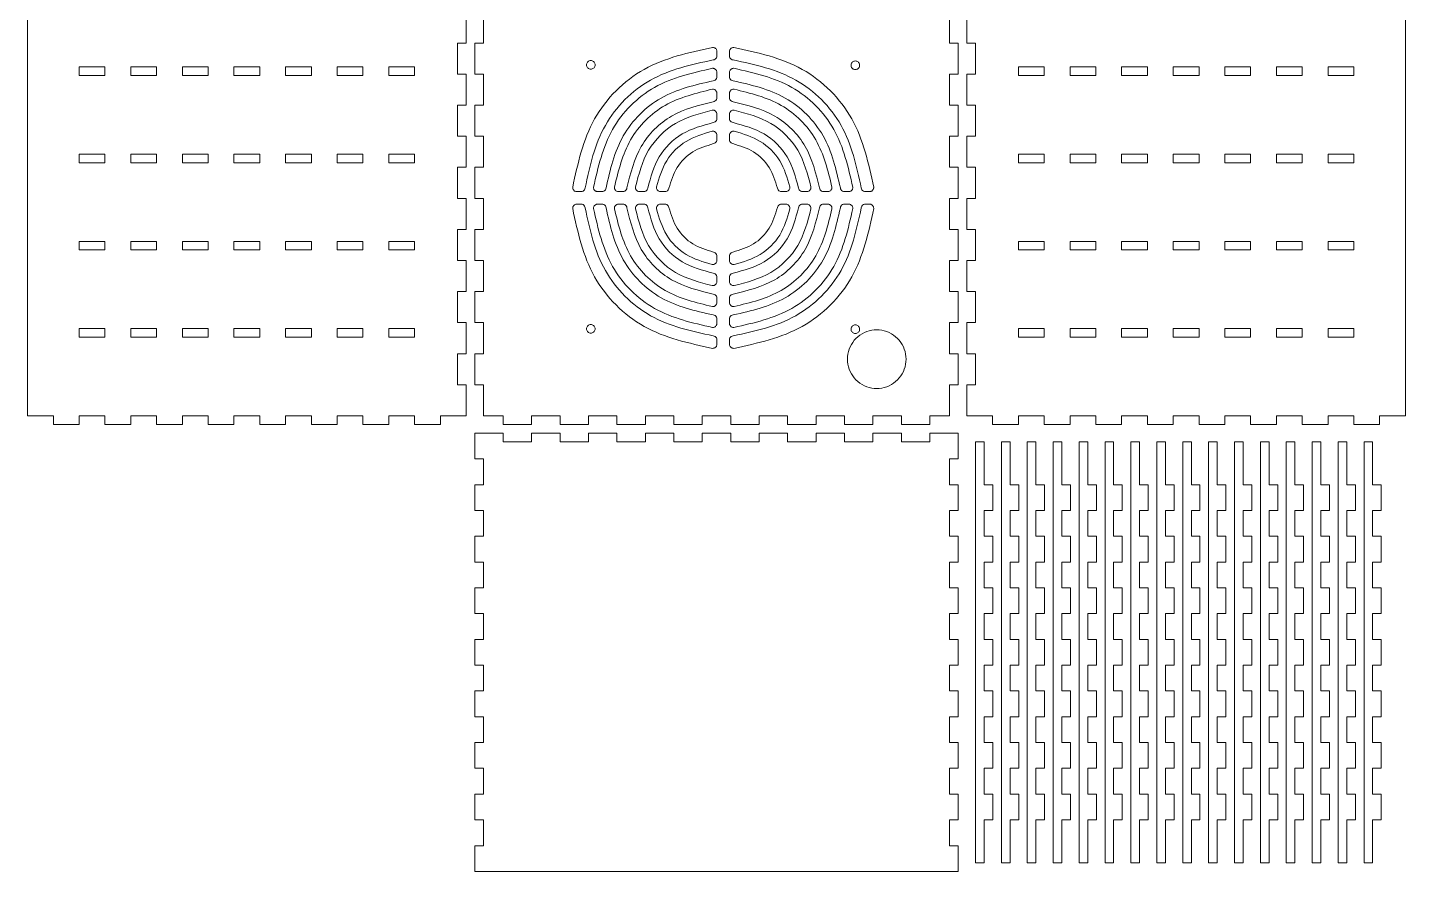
# Model space of a CAD drawing. Header units: feet. Extents: x 0 to 798, y 0 to 978.
# Drawn here: x 0 to 798, y 0 to 489 of the extents above; entities that cross this region are included whole.
import ezdxf

# ---------------------------------------------------------------- set-up
doc = ezdxf.new("R2010")
doc.units = ezdxf.units.FT
doc.layers.add('GEOMETRY', color=7, linetype='CONTINUOUS', lineweight=13)

msp = doc.modelspace()

# ---------------------------------------------------------------- linework, layer by layer
at = {"layer": 'GEOMETRY'}
for points in [[(0, 264), (0, 714)], [(798, 264), (798, 714)], [(254, 498), (254, 480), (249, 480), (249, 462), (254, 462), (254, 444), (249, 444), (249, 426), (254, 426), (254, 408), (249, 408), (249, 390), (254, 390), (254, 372), (249, 372), (249, 354), (254, 354), (254, 336), (249, 336), (249, 318), (254, 318), (254, 300), (249, 300), (249, 282), (254, 282), (254, 264), (239.06, 264), (239.06, 259), (224.12, 259), (224.12, 264), (209.18, 264), (209.18, 259), (194.24, 259), (194.24, 264), (179.29, 264), (179.29, 259), (164.35, 259), (164.35, 264), (149.41, 264), (149.41, 259), (134.47, 259), (134.47, 264), (119.53, 264), (119.53, 259), (104.59, 259), (104.59, 264), (89.65, 264), (89.65, 259), (74.71, 259), (74.71, 264), (59.77, 264), (59.77, 259), (44.82, 259), (44.82, 264), (29.88, 264), (29.88, 259), (14.94, 259), (14.94, 264), (0, 264)], [(264, 498), (264, 480), (259, 480), (259, 462), (264, 462), (264, 444), (259, 444), (259, 426), (264, 426), (264, 408), (259, 408), (259, 390), (264, 390), (264, 372), (259, 372), (259, 354), (264, 354), (264, 336), (259, 336), (259, 318), (264, 318), (264, 300), (259, 300), (259, 282), (264, 282), (264, 264)], [(264, 264), (275.47, 264), (275.47, 259), (291.94, 259), (291.94, 264), (308.41, 264), (308.41, 259), (324.88, 259), (324.88, 264), (341.35, 264), (341.35, 259), (357.82, 259), (357.82, 264), (374.29, 264), (374.29, 259), (390.76, 259), (390.76, 264), (407.24, 264), (407.24, 259), (423.71, 259), (423.71, 264), (440.18, 264), (440.18, 259), (456.65, 259), (456.65, 264), (473.12, 264), (473.12, 259), (489.59, 259), (489.59, 264), (506.06, 264), (506.06, 259), (522.53, 259), (522.53, 264), (534, 264), (534, 282), (539, 282), (539, 300), (534, 300), (534, 318), (539, 318), (539, 336), (534, 336), (534, 354), (539, 354), (539, 372), (534, 372), (534, 390), (539, 390), (539, 408), (534, 408), (534, 426), (539, 426), (539, 444), (534, 444), (534, 462), (539, 462), (539, 480), (534, 480), (534, 498)], [(544, 498), (544, 480), (549, 480), (549, 462), (544, 462), (544, 444), (549, 444), (549, 426), (544, 426), (544, 408), (549, 408), (549, 390), (544, 390), (544, 372), (549, 372), (549, 354), (544, 354), (544, 336), (549, 336), (549, 318), (544, 318), (544, 300), (549, 300), (549, 282), (544, 282), (544, 264), (558.94, 264), (558.94, 259), (573.88, 259), (573.88, 264), (588.82, 264), (588.82, 259), (603.76, 259), (603.76, 264), (618.71, 264), (618.71, 259), (633.65, 259), (633.65, 264), (648.59, 264), (648.59, 259), (663.53, 259), (663.53, 264), (678.47, 264), (678.47, 259), (693.41, 259), (693.41, 264), (708.35, 264), (708.35, 259), (723.29, 259), (723.29, 264), (738.24, 264), (738.24, 259), (753.18, 259), (753.18, 264), (768.12, 264), (768.12, 259), (783.06, 259), (783.06, 264), (798, 264)], [(29.88, 461.22), (44.82, 461.22), (44.82, 466.22), (29.88, 466.22), (29.88, 461.22)], [(59.77, 461.22), (74.71, 461.22), (74.71, 466.22), (59.77, 466.22), (59.77, 461.22)], [(89.65, 461.22), (104.59, 461.22), (104.59, 466.22), (89.65, 466.22), (89.65, 461.22)], [(119.53, 461.22), (134.47, 461.22), (134.47, 466.22), (119.53, 466.22), (119.53, 461.22)], [(149.41, 461.22), (164.35, 461.22), (164.35, 466.22), (149.41, 466.22), (149.41, 461.22)], [(179.29, 461.22), (194.24, 461.22), (194.24, 466.22), (179.29, 466.22), (179.29, 461.22)], [(209.18, 461.22), (224.12, 461.22), (224.12, 466.22), (209.18, 466.22), (209.18, 461.22)], [(588.82, 461.22), (573.88, 461.22), (573.88, 466.22), (588.82, 466.22), (588.82, 461.22)], [(618.71, 461.22), (603.76, 461.22), (603.76, 466.22), (618.71, 466.22), (618.71, 461.22)], [(648.59, 461.22), (633.65, 461.22), (633.65, 466.22), (648.59, 466.22), (648.59, 461.22)], [(678.47, 461.22), (663.53, 461.22), (663.53, 466.22), (678.47, 466.22), (678.47, 461.22)], [(708.35, 461.22), (693.41, 461.22), (693.41, 466.22), (708.35, 466.22), (708.35, 461.22)], [(738.24, 461.22), (723.29, 461.22), (723.29, 466.22), (738.24, 466.22), (738.24, 461.22)], [(768.12, 461.22), (753.18, 461.22), (753.18, 466.22), (768.12, 466.22), (768.12, 461.22)], [(29.88, 410.67), (44.82, 410.67), (44.82, 415.67), (29.88, 415.67), (29.88, 410.67)], [(59.77, 410.67), (74.71, 410.67), (74.71, 415.67), (59.77, 415.67), (59.77, 410.67)], [(89.65, 410.67), (104.59, 410.67), (104.59, 415.67), (89.65, 415.67), (89.65, 410.67)], [(119.53, 410.67), (134.47, 410.67), (134.47, 415.67), (119.53, 415.67), (119.53, 410.67)], [(149.41, 410.67), (164.35, 410.67), (164.35, 415.67), (149.41, 415.67), (149.41, 410.67)], [(179.29, 410.67), (194.24, 410.67), (194.24, 415.67), (179.29, 415.67), (179.29, 410.67)], [(209.18, 410.67), (224.12, 410.67), (224.12, 415.67), (209.18, 415.67), (209.18, 410.67)], [(588.82, 410.67), (573.88, 410.67), (573.88, 415.67), (588.82, 415.67), (588.82, 410.67)], [(618.71, 410.67), (603.76, 410.67), (603.76, 415.67), (618.71, 415.67), (618.71, 410.67)], [(648.59, 410.67), (633.65, 410.67), (633.65, 415.67), (648.59, 415.67), (648.59, 410.67)], [(678.47, 410.67), (663.53, 410.67), (663.53, 415.67), (678.47, 415.67), (678.47, 410.67)], [(708.35, 410.67), (693.41, 410.67), (693.41, 415.67), (708.35, 415.67), (708.35, 410.67)], [(738.24, 410.67), (723.29, 410.67), (723.29, 415.67), (738.24, 415.67), (738.24, 410.67)], [(768.12, 410.67), (753.18, 410.67), (753.18, 415.67), (768.12, 415.67), (768.12, 410.67)], [(29.88, 360.11), (44.82, 360.11), (44.82, 365.11), (29.88, 365.11), (29.88, 360.11)], [(59.77, 360.11), (74.71, 360.11), (74.71, 365.11), (59.77, 365.11), (59.77, 360.11)], [(89.65, 360.11), (104.59, 360.11), (104.59, 365.11), (89.65, 365.11), (89.65, 360.11)], [(119.53, 360.11), (134.47, 360.11), (134.47, 365.11), (119.53, 365.11), (119.53, 360.11)], [(149.41, 360.11), (164.35, 360.11), (164.35, 365.11), (149.41, 365.11), (149.41, 360.11)], [(179.29, 360.11), (194.24, 360.11), (194.24, 365.11), (179.29, 365.11), (179.29, 360.11)], [(209.18, 360.11), (224.12, 360.11), (224.12, 365.11), (209.18, 365.11), (209.18, 360.11)], [(588.82, 360.11), (573.88, 360.11), (573.88, 365.11), (588.82, 365.11), (588.82, 360.11)], [(618.71, 360.11), (603.76, 360.11), (603.76, 365.11), (618.71, 365.11), (618.71, 360.11)], [(648.59, 360.11), (633.65, 360.11), (633.65, 365.11), (648.59, 365.11), (648.59, 360.11)], [(678.47, 360.11), (663.53, 360.11), (663.53, 365.11), (678.47, 365.11), (678.47, 360.11)], [(708.35, 360.11), (693.41, 360.11), (693.41, 365.11), (708.35, 365.11), (708.35, 360.11)], [(738.24, 360.11), (723.29, 360.11), (723.29, 365.11), (738.24, 365.11), (738.24, 360.11)], [(768.12, 360.11), (753.18, 360.11), (753.18, 365.11), (768.12, 365.11), (768.12, 360.11)], [(29.88, 309.56), (44.82, 309.56), (44.82, 314.56), (29.88, 314.56), (29.88, 309.56)], [(59.77, 309.56), (74.71, 309.56), (74.71, 314.56), (59.77, 314.56), (59.77, 309.56)], [(89.65, 309.56), (104.59, 309.56), (104.59, 314.56), (89.65, 314.56), (89.65, 309.56)], [(119.53, 309.56), (134.47, 309.56), (134.47, 314.56), (119.53, 314.56), (119.53, 309.56)], [(149.41, 309.56), (164.35, 309.56), (164.35, 314.56), (149.41, 314.56), (149.41, 309.56)], [(179.29, 309.56), (194.24, 309.56), (194.24, 314.56), (179.29, 314.56), (179.29, 309.56)], [(209.18, 309.56), (224.12, 309.56), (224.12, 314.56), (209.18, 314.56), (209.18, 309.56)], [(588.82, 309.56), (573.88, 309.56), (573.88, 314.56), (588.82, 314.56), (588.82, 309.56)], [(618.71, 309.56), (603.76, 309.56), (603.76, 314.56), (618.71, 314.56), (618.71, 309.56)], [(648.59, 309.56), (633.65, 309.56), (633.65, 314.56), (648.59, 314.56), (648.59, 309.56)], [(678.47, 309.56), (663.53, 309.56), (663.53, 314.56), (678.47, 314.56), (678.47, 309.56)], [(708.35, 309.56), (693.41, 309.56), (693.41, 314.56), (708.35, 314.56), (708.35, 309.56)], [(738.24, 309.56), (723.29, 309.56), (723.29, 314.56), (738.24, 314.56), (738.24, 309.56)], [(768.12, 309.56), (753.18, 309.56), (753.18, 314.56), (768.12, 314.56), (768.12, 309.56)], [(264, 0), (534, 0), (539, 0), (539, 14.94), (534, 14.94), (534, 29.88), (539, 29.88), (539, 44.82), (534, 44.82), (534, 59.77), (539, 59.77), (539, 74.71), (534, 74.71), (534, 89.65), (539, 89.65), (539, 104.59), (534, 104.59), (534, 119.53), (539, 119.53), (539, 134.47), (534, 134.47), (534, 149.41), (539, 149.41), (539, 164.35), (534, 164.35), (534, 179.29), (539, 179.29), (539, 194.24), (534, 194.24), (534, 209.18), (539, 209.18), (539, 224.12), (534, 224.12), (534, 239.06), (539, 239.06), (539, 254), (522.53, 254), (522.53, 249), (506.06, 249), (506.06, 254), (489.59, 254), (489.59, 249), (473.12, 249), (473.12, 254), (456.65, 254), (456.65, 249), (440.18, 249), (440.18, 254), (423.71, 254), (423.71, 249), (407.24, 249), (407.24, 254), (390.76, 254), (390.76, 249), (374.29, 249), (374.29, 254), (357.82, 254), (357.82, 249), (341.35, 249), (341.35, 254), (324.88, 254), (324.88, 249), (308.41, 249), (308.41, 254), (291.94, 254), (291.94, 249), (275.47, 249), (275.47, 254), (259, 254), (259, 239.06), (264, 239.06), (264, 224.12), (259, 224.12), (259, 209.18), (264, 209.18), (264, 194.24), (259, 194.24), (259, 179.29), (264, 179.29), (264, 164.35), (259, 164.35), (259, 149.41), (264, 149.41), (264, 134.47), (259, 134.47), (259, 119.53), (264, 119.53), (264, 104.59), (259, 104.59), (259, 89.65), (264, 89.65), (264, 74.71), (259, 74.71), (259, 59.77), (264, 59.77), (264, 44.82), (259, 44.82), (259, 29.88), (264, 29.88), (264, 14.94), (259, 14.94), (259, 0), (264, 0)], [(554, 5), (554, 14.94), (554, 29.88), (559, 29.88), (559, 44.82), (554, 44.82), (554, 59.77), (559, 59.77), (559, 74.71), (554, 74.71), (554, 89.65), (559, 89.65), (559, 104.59), (554, 104.59), (554, 119.53), (559, 119.53), (559, 134.47), (554, 134.47), (554, 149.41), (559, 149.41), (559, 164.35), (554, 164.35), (554, 179.29), (559, 179.29), (559, 194.24), (554, 194.24), (554, 209.18), (559, 209.18), (559, 224.12), (554, 224.12), (554, 239.06), (554, 249), (549, 249), (549, 5), (554, 5)], [(569, 5), (569, 14.94), (569, 29.88), (574, 29.88), (574, 44.82), (569, 44.82), (569, 59.77), (574, 59.77), (574, 74.71), (569, 74.71), (569, 89.65), (574, 89.65), (574, 104.59), (569, 104.59), (569, 119.53), (574, 119.53), (574, 134.47), (569, 134.47), (569, 149.41), (574, 149.41), (574, 164.35), (569, 164.35), (569, 179.29), (574, 179.29), (574, 194.24), (569, 194.24), (569, 209.18), (574, 209.18), (574, 224.12), (569, 224.12), (569, 239.06), (569, 249), (564, 249), (564, 5), (569, 5)], [(584, 5), (584, 14.94), (584, 29.88), (589, 29.88), (589, 44.82), (584, 44.82), (584, 59.77), (589, 59.77), (589, 74.71), (584, 74.71), (584, 89.65), (589, 89.65), (589, 104.59), (584, 104.59), (584, 119.53), (589, 119.53), (589, 134.47), (584, 134.47), (584, 149.41), (589, 149.41), (589, 164.35), (584, 164.35), (584, 179.29), (589, 179.29), (589, 194.24), (584, 194.24), (584, 209.18), (589, 209.18), (589, 224.12), (584, 224.12), (584, 239.06), (584, 249), (579, 249), (579, 5), (584, 5)], [(599, 5), (599, 14.94), (599, 29.88), (604, 29.88), (604, 44.82), (599, 44.82), (599, 59.77), (604, 59.77), (604, 74.71), (599, 74.71), (599, 89.65), (604, 89.65), (604, 104.59), (599, 104.59), (599, 119.53), (604, 119.53), (604, 134.47), (599, 134.47), (599, 149.41), (604, 149.41), (604, 164.35), (599, 164.35), (599, 179.29), (604, 179.29), (604, 194.24), (599, 194.24), (599, 209.18), (604, 209.18), (604, 224.12), (599, 224.12), (599, 239.06), (599, 249), (594, 249), (594, 5), (599, 5)], [(614, 5), (614, 14.94), (614, 29.88), (619, 29.88), (619, 44.82), (614, 44.82), (614, 59.77), (619, 59.77), (619, 74.71), (614, 74.71), (614, 89.65), (619, 89.65), (619, 104.59), (614, 104.59), (614, 119.53), (619, 119.53), (619, 134.47), (614, 134.47), (614, 149.41), (619, 149.41), (619, 164.35), (614, 164.35), (614, 179.29), (619, 179.29), (619, 194.24), (614, 194.24), (614, 209.18), (619, 209.18), (619, 224.12), (614, 224.12), (614, 239.06), (614, 249), (609, 249), (609, 5), (614, 5)], [(629, 5), (629, 14.94), (629, 29.88), (634, 29.88), (634, 44.82), (629, 44.82), (629, 59.77), (634, 59.77), (634, 74.71), (629, 74.71), (629, 89.65), (634, 89.65), (634, 104.59), (629, 104.59), (629, 119.53), (634, 119.53), (634, 134.47), (629, 134.47), (629, 149.41), (634, 149.41), (634, 164.35), (629, 164.35), (629, 179.29), (634, 179.29), (634, 194.24), (629, 194.24), (629, 209.18), (634, 209.18), (634, 224.12), (629, 224.12), (629, 239.06), (629, 249), (624, 249), (624, 5), (629, 5)], [(644, 5), (644, 14.94), (644, 29.88), (649, 29.88), (649, 44.82), (644, 44.82), (644, 59.77), (649, 59.77), (649, 74.71), (644, 74.71), (644, 89.65), (649, 89.65), (649, 104.59), (644, 104.59), (644, 119.53), (649, 119.53), (649, 134.47), (644, 134.47), (644, 149.41), (649, 149.41), (649, 164.35), (644, 164.35), (644, 179.29), (649, 179.29), (649, 194.24), (644, 194.24), (644, 209.18), (649, 209.18), (649, 224.12), (644, 224.12), (644, 239.06), (644, 249), (639, 249), (639, 5), (644, 5)], [(659, 5), (659, 14.94), (659, 29.88), (664, 29.88), (664, 44.82), (659, 44.82), (659, 59.77), (664, 59.77), (664, 74.71), (659, 74.71), (659, 89.65), (664, 89.65), (664, 104.59), (659, 104.59), (659, 119.53), (664, 119.53), (664, 134.47), (659, 134.47), (659, 149.41), (664, 149.41), (664, 164.35), (659, 164.35), (659, 179.29), (664, 179.29), (664, 194.24), (659, 194.24), (659, 209.18), (664, 209.18), (664, 224.12), (659, 224.12), (659, 239.06), (659, 249), (654, 249), (654, 5), (659, 5)], [(674, 5), (674, 14.94), (674, 29.88), (679, 29.88), (679, 44.82), (674, 44.82), (674, 59.77), (679, 59.77), (679, 74.71), (674, 74.71), (674, 89.65), (679, 89.65), (679, 104.59), (674, 104.59), (674, 119.53), (679, 119.53), (679, 134.47), (674, 134.47), (674, 149.41), (679, 149.41), (679, 164.35), (674, 164.35), (674, 179.29), (679, 179.29), (679, 194.24), (674, 194.24), (674, 209.18), (679, 209.18), (679, 224.12), (674, 224.12), (674, 239.06), (674, 249), (669, 249), (669, 5), (674, 5)], [(689, 5), (689, 14.94), (689, 29.88), (694, 29.88), (694, 44.82), (689, 44.82), (689, 59.77), (694, 59.77), (694, 74.71), (689, 74.71), (689, 89.65), (694, 89.65), (694, 104.59), (689, 104.59), (689, 119.53), (694, 119.53), (694, 134.47), (689, 134.47), (689, 149.41), (694, 149.41), (694, 164.35), (689, 164.35), (689, 179.29), (694, 179.29), (694, 194.24), (689, 194.24), (689, 209.18), (694, 209.18), (694, 224.12), (689, 224.12), (689, 239.06), (689, 249), (684, 249), (684, 5), (689, 5)], [(704, 5), (704, 14.94), (704, 29.88), (709, 29.88), (709, 44.82), (704, 44.82), (704, 59.77), (709, 59.77), (709, 74.71), (704, 74.71), (704, 89.65), (709, 89.65), (709, 104.59), (704, 104.59), (704, 119.53), (709, 119.53), (709, 134.47), (704, 134.47), (704, 149.41), (709, 149.41), (709, 164.35), (704, 164.35), (704, 179.29), (709, 179.29), (709, 194.24), (704, 194.24), (704, 209.18), (709, 209.18), (709, 224.12), (704, 224.12), (704, 239.06), (704, 249), (699, 249), (699, 5), (704, 5)], [(719, 5), (719, 14.94), (719, 29.88), (724, 29.88), (724, 44.82), (719, 44.82), (719, 59.77), (724, 59.77), (724, 74.71), (719, 74.71), (719, 89.65), (724, 89.65), (724, 104.59), (719, 104.59), (719, 119.53), (724, 119.53), (724, 134.47), (719, 134.47), (719, 149.41), (724, 149.41), (724, 164.35), (719, 164.35), (719, 179.29), (724, 179.29), (724, 194.24), (719, 194.24), (719, 209.18), (724, 209.18), (724, 224.12), (719, 224.12), (719, 239.06), (719, 249), (714, 249), (714, 5), (719, 5)], [(734, 5), (734, 14.94), (734, 29.88), (739, 29.88), (739, 44.82), (734, 44.82), (734, 59.77), (739, 59.77), (739, 74.71), (734, 74.71), (734, 89.65), (739, 89.65), (739, 104.59), (734, 104.59), (734, 119.53), (739, 119.53), (739, 134.47), (734, 134.47), (734, 149.41), (739, 149.41), (739, 164.35), (734, 164.35), (734, 179.29), (739, 179.29), (739, 194.24), (734, 194.24), (734, 209.18), (739, 209.18), (739, 224.12), (734, 224.12), (734, 239.06), (734, 249), (729, 249), (729, 5), (734, 5)], [(749, 5), (749, 14.94), (749, 29.88), (754, 29.88), (754, 44.82), (749, 44.82), (749, 59.77), (754, 59.77), (754, 74.71), (749, 74.71), (749, 89.65), (754, 89.65), (754, 104.59), (749, 104.59), (749, 119.53), (754, 119.53), (754, 134.47), (749, 134.47), (749, 149.41), (754, 149.41), (754, 164.35), (749, 164.35), (749, 179.29), (754, 179.29), (754, 194.24), (749, 194.24), (749, 209.18), (754, 209.18), (754, 224.12), (749, 224.12), (749, 239.06), (749, 249), (744, 249), (744, 5), (749, 5)], [(764, 5), (764, 14.94), (764, 29.88), (769, 29.88), (769, 44.82), (764, 44.82), (764, 59.77), (769, 59.77), (769, 74.71), (764, 74.71), (764, 89.65), (769, 89.65), (769, 104.59), (764, 104.59), (764, 119.53), (769, 119.53), (769, 134.47), (764, 134.47), (764, 149.41), (769, 149.41), (769, 164.35), (764, 164.35), (764, 179.29), (769, 179.29), (769, 194.24), (764, 194.24), (764, 209.18), (769, 209.18), (769, 224.12), (764, 224.12), (764, 239.06), (764, 249), (759, 249), (759, 5), (764, 5)], [(779, 5), (779, 14.94), (779, 29.88), (784, 29.88), (784, 44.82), (779, 44.82), (779, 59.77), (784, 59.77), (784, 74.71), (779, 74.71), (779, 89.65), (784, 89.65), (784, 104.59), (779, 104.59), (779, 119.53), (784, 119.53), (784, 134.47), (779, 134.47), (779, 149.41), (784, 149.41), (784, 164.35), (779, 164.35), (779, 179.29), (784, 179.29), (784, 194.24), (779, 194.24), (779, 209.18), (784, 209.18), (784, 224.12), (779, 224.12), (779, 239.06), (779, 249), (774, 249), (774, 5), (779, 5)]]:
    msp.add_lwpolyline(points, dxfattribs=at)
at = {"layer": 'GEOMETRY', "color": 1}
for points in [[(399.26, 472.64), (399.26, 475.05)], [(406.49, 472.64), (406.49, 475.05)], [(399.26, 460.54), (399.26, 462.96)], [(406.49, 460.54), (406.49, 462.96)], [(399.26, 448.43), (399.26, 450.86)], [(406.49, 448.43), (406.49, 450.86)], [(399.26, 436.29), (399.26, 438.72)], [(406.49, 436.29), (406.49, 438.72)], [(399.26, 424.1), (399.26, 426.54)], [(406.49, 424.1), (406.49, 426.54)], [(320.53, 393.91), (318.11, 393.91)], [(332.62, 393.91), (330.2, 393.91)], [(344.74, 393.91), (342.31, 393.91)], [(356.87, 393.91), (354.44, 393.91)], [(369.07, 393.91), (366.62, 393.91)], [(436.68, 393.91), (439.13, 393.91)], [(448.88, 393.91), (451.31, 393.91)], [(461.02, 393.91), (463.44, 393.91)], [(473.13, 393.91), (475.55, 393.91)], [(485.22, 393.91), (487.64, 393.91)], [(320.53, 386.67), (318.11, 386.67)], [(332.62, 386.67), (330.2, 386.67)], [(344.74, 386.67), (342.31, 386.67)], [(356.87, 386.67), (354.44, 386.67)], [(369.07, 386.67), (366.62, 386.67)], [(436.68, 386.67), (439.13, 386.67)], [(448.88, 386.67), (451.31, 386.67)], [(461.02, 386.67), (463.44, 386.67)], [(473.13, 386.67), (475.55, 386.67)], [(485.22, 386.67), (487.64, 386.67)], [(399.26, 356.49), (399.26, 354.04)], [(406.49, 356.49), (406.49, 354.04)], [(399.26, 344.29), (399.26, 341.86)], [(406.49, 344.29), (406.49, 341.86)], [(399.26, 332.15), (399.26, 329.73)], [(406.49, 332.15), (406.49, 329.73)], [(399.26, 320.04), (399.26, 317.62)], [(406.49, 320.04), (406.49, 317.62)], [(399.26, 307.95), (399.26, 305.53)], [(406.49, 307.95), (406.49, 305.53)]]:
    msp.add_lwpolyline(points, dxfattribs=at)
for points in [[(328.7, 467.35)], [(481.91, 467.14)], [(328.7, 314.42)], [(481.91, 314.21)], [(508.82, 296.85)]]:
    msp.add_lwpolyline(points, close=True, dxfattribs=at)
for points, knots in [([(396.68, 477.46), (382.94, 474.49), (355.8, 468.63), (324.54, 437.37), (318.68, 410.23), (315.71, 396.49)], [0, 0, 0, 0, 41.579264, 82.111181, 123.690445, 123.690445, 123.690445, 123.690445]), ([(399.26, 475.05), (399.24, 475.28), (399.21, 475.71), (398.93, 476.33), (398.51, 476.84), (397.97, 477.22), (397.34, 477.45), (396.9, 477.46), (396.68, 477.46)], [0, 0, 0, 0, 0.65972, 1.313496, 1.973216, 2.632936, 3.286712, 3.946432, 3.946432, 3.946432, 3.946432]), ([(397.02, 470.23), (397.42, 470.32), (398.2, 470.5), (399.08, 471.44), (399.2, 472.23), (399.26, 472.64)], [0, 0, 0, 0, 1.202481, 2.372085, 3.574566, 3.574566, 3.574566, 3.574566]), ([(409.08, 477.46), (408.85, 477.46), (408.41, 477.45), (407.79, 477.22), (407.24, 476.84), (406.82, 476.33), (406.55, 475.71), (406.51, 475.28), (406.49, 475.05)], [0, 0, 0, 0, 0.659722, 1.3135, 1.973222, 2.632944, 3.286721, 3.946443, 3.946443, 3.946443, 3.946443]), ([(406.49, 472.64), (406.55, 472.23), (406.67, 471.44), (407.55, 470.5), (408.33, 470.32), (408.73, 470.23)], [0, 0, 0, 0, 1.202481, 2.372085, 3.574566, 3.574566, 3.574566, 3.574566]), ([(490.04, 396.49), (487.08, 410.23), (481.21, 437.37), (449.95, 468.63), (422.82, 474.49), (409.08, 477.46)], [0, 0, 0, 0, 41.579264, 82.111181, 123.690445, 123.690445, 123.690445, 123.690445]), ([(397.02, 470.23), (384.46, 467.5), (359.66, 462.09), (331.07, 433.51), (325.67, 408.7), (322.94, 396.14)], [0, 0, 0, 0, 38.026921, 75.100848, 113.127769, 113.127769, 113.127769, 113.127769]), ([(328.7, 467.35), (328.67, 467.06), (328.61, 466.48), (328.15, 465.71), (327.48, 465.14), (326.64, 464.84), (325.76, 464.84), (324.92, 465.14), (324.24, 465.71), (323.8, 466.48), (323.65, 467.35), (323.8, 468.22), (324.24, 468.99), (324.92, 469.56), (325.76, 469.86), (326.64, 469.86), (327.48, 469.56), (328.15, 468.99), (328.61, 468.22), (328.67, 467.64), (328.7, 467.35)], [0, 0, 0, 0, 0.87241, 1.732335, 2.604745, 3.477156, 4.33708, 5.209491, 6.081901, 6.941826, 7.814236, 8.686646, 9.546571, 10.418981, 11.291392, 12.151316, 13.023727, 13.896137, 14.756062, 15.628472, 15.628472, 15.628472, 15.628472]), ([(396.65, 465.37), (385.03, 462.74), (362.07, 457.55), (335.61, 431.09), (330.43, 408.14), (327.8, 396.52)], [0, 0, 0, 0, 35.25469, 69.646866, 104.901556, 104.901556, 104.901556, 104.901556]), ([(399.26, 462.96), (399.24, 463.18), (399.21, 463.63), (398.93, 464.24), (398.5, 464.76), (397.95, 465.14), (397.31, 465.37), (396.87, 465.37), (396.65, 465.37)], [0, 0, 0, 0, 0.664639, 1.323203, 1.987842, 2.652481, 3.311045, 3.975684, 3.975684, 3.975684, 3.975684]), ([(409.1, 465.37), (408.88, 465.37), (408.44, 465.37), (407.8, 465.14), (407.25, 464.76), (406.83, 464.24), (406.55, 463.63), (406.51, 463.18), (406.49, 462.96)], [0, 0, 0, 0, 0.664641, 1.323207, 1.987848, 2.652488, 3.311055, 3.975695, 3.975695, 3.975695, 3.975695]), ([(482.82, 396.14), (480.08, 408.7), (474.68, 433.51), (446.1, 462.09), (421.29, 467.5), (408.73, 470.23)], [0, 0, 0, 0, 38.026924, 75.100854, 113.127778, 113.127778, 113.127778, 113.127778]), ([(477.95, 396.52), (475.32, 408.14), (470.14, 431.09), (443.68, 457.55), (420.72, 462.74), (409.1, 465.37)], [0, 0, 0, 0, 35.25469, 69.646866, 104.901556, 104.901556, 104.901556, 104.901556]), ([(481.91, 467.14), (481.88, 466.84), (481.82, 466.26), (481.36, 465.5), (480.69, 464.93), (479.85, 464.62), (478.97, 464.62), (478.14, 464.93), (477.46, 465.5), (477.01, 466.26), (476.86, 467.14), (477.01, 468.01), (477.46, 468.78), (478.14, 469.35), (478.97, 469.65), (479.85, 469.65), (480.69, 469.35), (481.36, 468.78), (481.82, 468.01), (481.88, 467.43), (481.91, 467.14)], [0, 0, 0, 0, 0.87241, 1.732335, 2.604745, 3.477156, 4.33708, 5.209491, 6.081901, 6.941826, 7.814236, 8.686646, 9.546571, 10.418981, 11.291392, 12.151316, 13.023727, 13.896137, 14.756062, 15.628472, 15.628472, 15.628472, 15.628472]), ([(397.05, 458.14), (386.6, 455.75), (365.94, 451.04), (342.13, 427.22), (337.41, 406.57), (335.03, 396.11)], [0, 0, 0, 0, 31.740923, 62.710815, 94.451738, 94.451738, 94.451738, 94.451738]), ([(397.05, 458.14), (397.45, 458.23), (398.22, 458.42), (399.08, 459.36), (399.2, 460.14), (399.26, 460.54)], [0, 0, 0, 0, 1.192588, 2.353033, 3.54562, 3.54562, 3.54562, 3.54562]), ([(406.49, 460.54), (406.55, 460.14), (406.67, 459.36), (407.53, 458.42), (408.31, 458.23), (408.7, 458.14)], [0, 0, 0, 0, 1.192588, 2.353033, 3.54562, 3.54562, 3.54562, 3.54562]), ([(470.72, 396.11), (468.34, 406.57), (463.62, 427.22), (439.81, 451.04), (419.15, 455.75), (408.7, 458.14)], [0, 0, 0, 0, 31.740926, 62.710821, 94.451747, 94.451747, 94.451747, 94.451747]), ([(396.61, 453.26), (387.11, 450.98), (368.34, 446.47), (346.69, 424.82), (342.19, 406.05), (339.91, 396.56)], [0, 0, 0, 0, 28.921361, 57.164158, 86.085518, 86.085518, 86.085518, 86.085518]), ([(399.26, 450.86), (399.24, 451.08), (399.2, 451.53), (398.92, 452.15), (398.49, 452.67), (397.93, 453.04), (397.28, 453.27), (396.83, 453.26), (396.61, 453.26)], [0, 0, 0, 0, 0.670995, 1.335744, 2.00674, 2.677735, 3.342484, 4.013479, 4.013479, 4.013479, 4.013479]), ([(397.1, 446.03), (397.48, 446.13), (398.24, 446.33), (399.09, 447.26), (399.2, 448.04), (399.26, 448.43)], [0, 0, 0, 0, 1.178069, 2.325056, 3.503125, 3.503125, 3.503125, 3.503125]), ([(409.14, 453.26), (408.92, 453.26), (408.47, 453.27), (407.83, 453.04), (407.26, 452.67), (406.83, 452.15), (406.55, 451.53), (406.51, 451.08), (406.49, 450.86)], [0, 0, 0, 0, 0.670995, 1.335744, 2.00674, 2.677735, 3.342484, 4.013479, 4.013479, 4.013479, 4.013479]), ([(406.49, 448.43), (406.55, 448.04), (406.67, 447.26), (407.51, 446.33), (408.27, 446.13), (408.66, 446.03)], [0, 0, 0, 0, 1.178069, 2.325056, 3.503125, 3.503125, 3.503125, 3.503125]), ([(465.84, 396.56), (463.56, 406.05), (459.06, 424.82), (437.41, 446.47), (418.64, 450.98), (409.14, 453.26)], [0, 0, 0, 0, 28.921361, 57.164158, 86.085518, 86.085518, 86.085518, 86.085518]), ([(397.1, 446.03), (388.74, 444), (372.23, 439.98), (353.19, 420.93), (349.17, 404.42), (347.13, 396.07)], [0, 0, 0, 0, 25.461963, 50.33286, 75.794823, 75.794823, 75.794823, 75.794823]), ([(396.55, 441.12), (389.18, 439.2), (374.61, 435.39), (357.77, 418.56), (353.97, 403.99), (352.05, 396.62)], [0, 0, 0, 0, 22.572978, 44.649725, 67.222703, 67.222703, 67.222703, 67.222703]), ([(399.26, 438.72), (399.24, 438.95), (399.2, 439.41), (398.91, 440.03), (398.47, 440.56), (397.89, 440.93), (397.23, 441.15), (396.78, 441.13), (396.55, 441.12)], [0, 0, 0, 0, 0.680965, 1.35541, 2.036375, 2.71734, 3.391785, 4.07275, 4.07275, 4.07275, 4.07275]), ([(409.2, 441.12), (408.97, 441.13), (408.52, 441.15), (407.86, 440.93), (407.29, 440.56), (406.84, 440.03), (406.55, 439.41), (406.51, 438.95), (406.49, 438.72)], [0, 0, 0, 0, 0.680965, 1.35541, 2.036375, 2.71734, 3.391785, 4.07275, 4.07275, 4.07275, 4.07275]), ([(458.62, 396.07), (456.59, 404.42), (452.57, 420.93), (433.52, 439.98), (417.01, 444), (408.66, 446.03)], [0, 0, 0, 0, 25.461963, 50.33286, 75.794823, 75.794823, 75.794823, 75.794823]), ([(453.7, 396.62), (451.78, 403.99), (447.98, 418.56), (431.14, 435.39), (416.57, 439.2), (409.2, 441.12)], [0, 0, 0, 0, 22.572981, 44.649731, 67.222712, 67.222712, 67.222712, 67.222712]), ([(397.16, 433.9), (390.91, 432.24), (378.53, 428.94), (364.23, 414.64), (360.93, 402.26), (359.26, 396.01)], [0, 0, 0, 0, 19.195594, 37.976576, 57.17217, 57.17217, 57.17217, 57.17217]), ([(397.16, 433.9), (397.54, 434.01), (398.28, 434.22), (399.09, 435.14), (399.2, 435.91), (399.26, 436.29)], [0, 0, 0, 0, 1.156633, 2.283716, 3.440349, 3.440349, 3.440349, 3.440349]), ([(406.49, 436.29), (406.55, 435.91), (406.66, 435.14), (407.47, 434.22), (408.21, 434.01), (408.59, 433.9)], [0, 0, 0, 0, 1.156633, 2.283716, 3.440349, 3.440349, 3.440349, 3.440349]), ([(446.49, 396.01), (444.82, 402.26), (441.52, 414.64), (427.22, 428.94), (414.85, 432.24), (408.59, 433.9)], [0, 0, 0, 0, 19.195594, 37.976576, 57.17217, 57.17217, 57.17217, 57.17217]), ([(396.45, 428.92), (391.22, 427.37), (380.87, 424.3), (368.86, 412.3), (365.8, 401.94), (364.25, 396.72)], [0, 0, 0, 0, 16.193184, 32.06916, 48.262344, 48.262344, 48.262344, 48.262344]), ([(399.26, 426.54), (399.24, 426.78), (399.2, 427.24), (398.89, 427.88), (398.43, 428.41), (397.83, 428.78), (397.15, 428.98), (396.69, 428.94), (396.45, 428.92)], [0, 0, 0, 0, 0.697399, 1.387807, 2.085206, 2.782605, 3.473014, 4.170412, 4.170412, 4.170412, 4.170412]), ([(397.27, 421.72), (397.63, 421.84), (398.34, 422.07), (399.1, 422.98), (399.21, 423.72), (399.26, 424.1)], [0, 0, 0, 0, 1.119577, 2.212146, 3.331724, 3.331724, 3.331724, 3.331724]), ([(409.3, 428.92), (409.07, 428.94), (408.6, 428.98), (407.92, 428.78), (407.32, 428.41), (406.86, 427.88), (406.55, 427.24), (406.51, 426.78), (406.49, 426.54)], [0, 0, 0, 0, 0.697399, 1.387807, 2.085206, 2.782605, 3.473014, 4.170412, 4.170412, 4.170412, 4.170412]), ([(406.49, 424.1), (406.55, 423.72), (406.65, 422.98), (407.41, 422.07), (408.12, 421.84), (408.48, 421.72)], [0, 0, 0, 0, 1.11958, 2.212152, 3.331732, 3.331732, 3.331732, 3.331732]), ([(441.51, 396.72), (439.96, 401.94), (436.89, 412.3), (424.88, 424.3), (414.53, 427.37), (409.3, 428.92)], [0, 0, 0, 0, 16.193184, 32.06916, 48.262344, 48.262344, 48.262344, 48.262344]), ([(397.27, 421.72), (393.1, 420.44), (384.84, 417.91), (375.26, 408.33), (372.72, 400.07), (371.44, 395.9)], [0, 0, 0, 0, 12.953804, 25.66249, 38.616295, 38.616295, 38.616295, 38.616295]), ([(434.31, 395.9), (433.03, 400.07), (430.5, 408.33), (420.91, 417.91), (412.65, 420.44), (408.48, 421.72)], [0, 0, 0, 0, 12.953804, 25.66249, 38.616295, 38.616295, 38.616295, 38.616295]), ([(315.71, 396.49), (315.71, 396.27), (315.71, 395.83), (315.94, 395.2), (316.32, 394.66), (316.84, 394.24), (317.45, 393.96), (317.89, 393.93), (318.11, 393.91)], [0, 0, 0, 0, 0.659803, 1.313659, 1.973462, 2.633265, 3.287121, 3.946924, 3.946924, 3.946924, 3.946924]), ([(320.53, 393.91), (320.93, 393.97), (321.73, 394.09), (322.67, 394.96), (322.85, 395.75), (322.94, 396.14)], [0, 0, 0, 0, 1.202532, 2.372183, 3.574715, 3.574715, 3.574715, 3.574715]), ([(327.8, 396.52), (327.8, 396.3), (327.8, 395.85), (328.03, 395.22), (328.41, 394.67), (328.93, 394.24), (329.54, 393.96), (329.98, 393.93), (330.2, 393.91)], [0, 0, 0, 0, 0.664582, 1.32309, 1.987672, 2.652254, 3.310763, 3.975344, 3.975344, 3.975344, 3.975344]), ([(332.62, 393.91), (333.02, 393.97), (333.81, 394.08), (334.75, 394.95), (334.93, 395.72), (335.03, 396.11)], [0, 0, 0, 0, 1.192364, 2.352602, 3.544967, 3.544967, 3.544967, 3.544967]), ([(339.91, 396.56), (339.91, 396.33), (339.9, 395.89), (340.12, 395.24), (340.5, 394.68), (341.02, 394.25), (341.64, 393.96), (342.09, 393.93), (342.31, 393.91)], [0, 0, 0, 0, 0.671062, 1.335876, 2.006937, 2.677999, 3.342813, 4.013875, 4.013875, 4.013875, 4.013875]), ([(344.74, 393.91), (345.13, 393.97), (345.91, 394.08), (346.84, 394.92), (347.04, 395.69), (347.13, 396.07)], [0, 0, 0, 0, 1.178403, 2.325701, 3.504105, 3.504105, 3.504105, 3.504105]), ([(352.05, 396.62), (352.04, 396.39), (352.02, 395.93), (352.24, 395.28), (352.61, 394.7), (353.14, 394.26), (353.76, 393.96), (354.22, 393.93), (354.44, 393.91)], [0, 0, 0, 0, 0.680988, 1.355454, 2.036442, 2.71743, 3.391896, 4.072884, 4.072884, 4.072884, 4.072884]), ([(356.87, 393.91), (357.26, 393.96), (358.03, 394.07), (358.95, 394.89), (359.16, 395.63), (359.26, 396.01)], [0, 0, 0, 0, 1.156611, 2.283672, 3.440283, 3.440283, 3.440283, 3.440283]), ([(364.25, 396.72), (364.23, 396.48), (364.19, 396.02), (364.39, 395.34), (364.76, 394.74), (365.29, 394.28), (365.93, 393.97), (366.39, 393.93), (366.62, 393.91)], [0, 0, 0, 0, 0.697493, 1.387992, 2.085485, 2.782978, 3.473478, 4.17097, 4.17097, 4.17097, 4.17097]), ([(369.07, 393.91), (369.45, 393.96), (370.19, 394.06), (371.1, 394.83), (371.33, 395.54), (371.44, 395.9)], [0, 0, 0, 0, 1.119898, 2.212767, 3.332665, 3.332665, 3.332665, 3.332665]), ([(434.31, 395.9), (434.42, 395.54), (434.66, 394.83), (435.57, 394.06), (436.31, 393.96), (436.68, 393.91)], [0, 0, 0, 0, 1.119895, 2.21276, 3.332655, 3.332655, 3.332655, 3.332655]), ([(439.13, 393.91), (439.36, 393.93), (439.83, 393.97), (440.46, 394.28), (440.99, 394.74), (441.36, 395.34), (441.56, 396.02), (441.53, 396.48), (441.51, 396.72)], [0, 0, 0, 0, 0.697491, 1.387989, 2.08548, 2.782971, 3.473469, 4.17096, 4.17096, 4.17096, 4.17096]), ([(446.49, 396.01), (446.59, 395.63), (446.8, 394.89), (447.73, 394.07), (448.49, 393.96), (448.88, 393.91)], [0, 0, 0, 0, 1.156614, 2.283679, 3.440293, 3.440293, 3.440293, 3.440293]), ([(451.31, 393.91), (451.54, 393.93), (451.99, 393.96), (452.62, 394.26), (453.14, 394.7), (453.52, 395.28), (453.73, 395.93), (453.71, 396.39), (453.7, 396.62)], [0, 0, 0, 0, 0.680989, 1.355458, 2.036447, 2.717436, 3.391904, 4.072894, 4.072894, 4.072894, 4.072894]), ([(458.62, 396.07), (458.72, 395.69), (458.91, 394.92), (459.84, 394.08), (460.62, 393.97), (461.02, 393.91)], [0, 0, 0, 0, 1.178403, 2.325701, 3.504105, 3.504105, 3.504105, 3.504105]), ([(463.44, 393.91), (463.66, 393.93), (464.11, 393.96), (464.73, 394.25), (465.25, 394.68), (465.63, 395.24), (465.85, 395.89), (465.84, 396.33), (465.84, 396.56)], [0, 0, 0, 0, 0.67106, 1.335872, 2.006932, 2.677992, 3.342805, 4.013864, 4.013864, 4.013864, 4.013864]), ([(470.72, 396.11), (470.82, 395.72), (471, 394.95), (471.94, 394.08), (472.73, 393.97), (473.13, 393.91)], [0, 0, 0, 0, 1.192361, 2.352596, 3.544957, 3.544957, 3.544957, 3.544957]), ([(475.55, 393.91), (475.77, 393.93), (476.21, 393.96), (476.83, 394.24), (477.34, 394.67), (477.72, 395.22), (477.95, 395.85), (477.95, 396.3), (477.95, 396.52)], [0, 0, 0, 0, 0.664583, 1.323094, 1.987677, 2.652261, 3.310771, 3.975355, 3.975355, 3.975355, 3.975355]), ([(482.82, 396.14), (482.91, 395.75), (483.08, 394.96), (484.02, 394.09), (484.82, 393.97), (485.22, 393.91)], [0, 0, 0, 0, 1.202532, 2.372183, 3.574715, 3.574715, 3.574715, 3.574715]), ([(487.64, 393.91), (487.86, 393.93), (488.3, 393.96), (488.91, 394.24), (489.43, 394.66), (489.81, 395.2), (490.04, 395.83), (490.04, 396.27), (490.04, 396.49)], [0, 0, 0, 0, 0.659804, 1.313663, 1.973467, 2.633272, 3.28713, 3.946934, 3.946934, 3.946934, 3.946934]), ([(318.11, 386.67), (317.89, 386.66), (317.45, 386.62), (316.84, 386.35), (316.32, 385.93), (315.94, 385.38), (315.71, 384.75), (315.71, 384.31), (315.71, 384.09)], [0, 0, 0, 0, 0.659803, 1.313659, 1.973462, 2.633265, 3.287121, 3.946924, 3.946924, 3.946924, 3.946924]), ([(315.71, 384.09), (318.68, 370.35), (324.54, 343.22), (355.8, 311.95), (382.94, 306.09), (396.68, 303.12)], [0, 0, 0, 0, 41.57958, 82.111793, 123.691374, 123.691374, 123.691374, 123.691374]), ([(322.94, 384.44), (322.85, 384.84), (322.67, 385.62), (321.73, 386.5), (320.93, 386.61), (320.53, 386.67)], [0, 0, 0, 0, 1.202532, 2.372183, 3.574715, 3.574715, 3.574715, 3.574715]), ([(322.94, 384.44), (325.67, 371.88), (331.07, 347.07), (359.66, 318.49), (384.46, 313.09), (397.02, 310.35)], [0, 0, 0, 0, 38.026921, 75.100848, 113.127769, 113.127769, 113.127769, 113.127769]), ([(330.2, 386.67), (329.98, 386.66), (329.54, 386.62), (328.93, 386.34), (328.41, 385.92), (328.03, 385.37), (327.8, 384.73), (327.8, 384.29), (327.8, 384.06)], [0, 0, 0, 0, 0.664582, 1.32309, 1.987672, 2.652254, 3.310763, 3.975344, 3.975344, 3.975344, 3.975344]), ([(327.8, 384.06), (330.43, 372.44), (335.61, 349.49), (362.07, 323.03), (385.03, 317.84), (396.65, 315.22)], [0, 0, 0, 0, 35.25469, 69.646866, 104.901556, 104.901556, 104.901556, 104.901556]), ([(335.03, 384.47), (334.93, 384.86), (334.75, 385.64), (333.81, 386.5), (333.02, 386.62), (332.62, 386.67)], [0, 0, 0, 0, 1.192675, 2.353201, 3.545876, 3.545876, 3.545876, 3.545876]), ([(335.03, 384.47), (337.41, 374.01), (342.13, 353.36), (365.94, 329.55), (386.6, 324.83), (397.05, 322.44)], [0, 0, 0, 0, 31.740923, 62.710815, 94.451738, 94.451738, 94.451738, 94.451738]), ([(342.31, 386.67), (342.09, 386.66), (341.64, 386.62), (341.02, 386.34), (340.5, 385.9), (340.12, 385.34), (339.9, 384.7), (339.91, 384.25), (339.91, 384.02)], [0, 0, 0, 0, 0.671249, 1.336246, 2.007496, 2.678745, 3.343742, 4.014991, 4.014991, 4.014991, 4.014991]), ([(339.91, 384.02), (342.19, 374.53), (346.69, 355.76), (368.34, 334.11), (387.11, 329.61), (396.61, 327.33)], [0, 0, 0, 0, 28.921361, 57.164158, 86.085518, 86.085518, 86.085518, 86.085518]), ([(347.13, 384.51), (347.04, 384.9), (346.84, 385.66), (345.91, 386.5), (345.13, 386.62), (344.74, 386.67)], [0, 0, 0, 0, 1.178403, 2.325701, 3.504105, 3.504105, 3.504105, 3.504105]), ([(347.13, 384.51), (349.17, 376.16), (353.19, 359.65), (372.23, 340.6), (388.74, 336.58), (397.1, 334.55)], [0, 0, 0, 0, 25.461963, 50.33286, 75.794823, 75.794823, 75.794823, 75.794823]), ([(354.44, 386.67), (354.22, 386.66), (353.76, 386.62), (353.14, 386.33), (352.61, 385.88), (352.24, 385.31), (352.02, 384.65), (352.04, 384.19), (352.05, 383.97)], [0, 0, 0, 0, 0.680988, 1.355454, 2.036442, 2.71743, 3.391896, 4.072884, 4.072884, 4.072884, 4.072884]), ([(352.05, 383.97), (353.97, 376.6), (357.77, 362.02), (374.61, 345.19), (389.18, 341.39), (396.55, 339.47)], [0, 0, 0, 0, 22.572978, 44.649725, 67.222703, 67.222703, 67.222703, 67.222703]), ([(359.26, 384.58), (359.16, 384.95), (358.95, 385.7), (358.03, 386.51), (357.26, 386.62), (356.87, 386.67)], [0, 0, 0, 0, 1.156908, 2.284246, 3.441153, 3.441153, 3.441153, 3.441153]), ([(359.26, 384.58), (360.93, 378.32), (364.23, 365.95), (378.53, 351.65), (390.91, 348.35), (397.16, 346.68)], [0, 0, 0, 0, 19.195292, 37.975989, 57.171281, 57.171281, 57.171281, 57.171281]), ([(366.62, 386.67), (366.39, 386.66), (365.93, 386.62), (365.29, 386.31), (364.76, 385.85), (364.39, 385.25), (364.19, 384.57), (364.23, 384.1), (364.25, 383.87)], [0, 0, 0, 0, 0.697493, 1.387992, 2.085485, 2.782978, 3.473478, 4.17097, 4.17097, 4.17097, 4.17097]), ([(364.25, 383.87), (365.79, 378.64), (368.86, 368.28), (380.87, 356.28), (391.22, 353.21), (396.45, 351.66)], [0, 0, 0, 0, 16.193479, 32.069733, 48.263212, 48.263212, 48.263212, 48.263212]), ([(371.44, 384.69), (371.33, 385.05), (371.1, 385.76), (370.19, 386.52), (369.45, 386.62), (369.07, 386.67)], [0, 0, 0, 0, 1.119898, 2.212767, 3.332665, 3.332665, 3.332665, 3.332665]), ([(371.44, 384.69), (372.72, 380.52), (375.26, 372.26), (384.84, 362.67), (393.1, 360.14), (397.27, 358.86)], [0, 0, 0, 0, 12.953804, 25.66249, 38.616295, 38.616295, 38.616295, 38.616295]), ([(408.48, 358.86), (412.65, 360.14), (420.91, 362.67), (430.5, 372.26), (433.03, 380.52), (434.31, 384.69)], [0, 0, 0, 0, 12.953804, 25.66249, 38.616295, 38.616295, 38.616295, 38.616295]), ([(408.59, 346.68), (414.85, 348.35), (427.22, 351.65), (441.52, 365.95), (444.82, 378.32), (446.49, 384.58)], [0, 0, 0, 0, 19.195292, 37.975989, 57.171281, 57.171281, 57.171281, 57.171281]), ([(408.66, 334.55), (417.01, 336.58), (433.52, 340.6), (452.57, 359.65), (456.59, 376.16), (458.62, 384.51)], [0, 0, 0, 0, 25.461963, 50.33286, 75.794823, 75.794823, 75.794823, 75.794823]), ([(408.7, 322.44), (419.15, 324.83), (439.81, 329.55), (463.62, 353.36), (468.34, 374.01), (470.72, 384.47)], [0, 0, 0, 0, 31.740926, 62.710821, 94.451747, 94.451747, 94.451747, 94.451747]), ([(408.73, 310.35), (421.29, 313.09), (446.1, 318.49), (474.68, 347.07), (480.08, 371.88), (482.82, 384.44)], [0, 0, 0, 0, 38.026924, 75.100854, 113.127778, 113.127778, 113.127778, 113.127778]), ([(409.08, 303.12), (422.82, 306.09), (449.95, 311.95), (481.21, 343.22), (487.08, 370.35), (490.04, 384.09)], [0, 0, 0, 0, 41.57958, 82.111793, 123.691374, 123.691374, 123.691374, 123.691374]), ([(409.1, 315.22), (420.72, 317.84), (443.68, 323.03), (470.14, 349.49), (475.32, 372.44), (477.95, 384.06)], [0, 0, 0, 0, 35.25469, 69.646866, 104.901556, 104.901556, 104.901556, 104.901556]), ([(409.14, 327.33), (418.64, 329.61), (437.41, 334.11), (459.06, 355.76), (463.56, 374.53), (465.84, 384.02)], [0, 0, 0, 0, 28.921361, 57.164158, 86.085518, 86.085518, 86.085518, 86.085518]), ([(409.2, 339.47), (416.57, 341.39), (431.14, 345.19), (447.98, 362.02), (451.78, 376.6), (453.7, 383.97)], [0, 0, 0, 0, 22.572981, 44.649731, 67.222712, 67.222712, 67.222712, 67.222712]), ([(409.3, 351.66), (414.53, 353.21), (424.88, 356.28), (436.89, 368.28), (439.96, 378.64), (441.51, 383.87)], [0, 0, 0, 0, 16.193479, 32.069733, 48.263212, 48.263212, 48.263212, 48.263212]), ([(436.68, 386.67), (436.31, 386.62), (435.57, 386.52), (434.66, 385.76), (434.42, 385.05), (434.31, 384.69)], [0, 0, 0, 0, 1.119895, 2.21276, 3.332655, 3.332655, 3.332655, 3.332655]), ([(441.51, 383.87), (441.53, 384.1), (441.56, 384.57), (441.36, 385.25), (440.99, 385.85), (440.46, 386.31), (439.83, 386.62), (439.36, 386.66), (439.13, 386.67)], [0, 0, 0, 0, 0.697491, 1.387989, 2.08548, 2.782971, 3.473469, 4.17096, 4.17096, 4.17096, 4.17096]), ([(448.88, 386.67), (448.49, 386.62), (447.73, 386.51), (446.8, 385.7), (446.59, 384.95), (446.49, 384.58)], [0, 0, 0, 0, 1.156911, 2.284252, 3.441163, 3.441163, 3.441163, 3.441163]), ([(453.7, 383.97), (453.71, 384.19), (453.73, 384.65), (453.52, 385.31), (453.14, 385.88), (452.62, 386.33), (451.99, 386.62), (451.54, 386.66), (451.31, 386.67)], [0, 0, 0, 0, 0.680989, 1.355458, 2.036447, 2.717436, 3.391904, 4.072894, 4.072894, 4.072894, 4.072894]), ([(461.02, 386.67), (460.62, 386.62), (459.84, 386.5), (458.91, 385.66), (458.72, 384.9), (458.62, 384.51)], [0, 0, 0, 0, 1.178403, 2.325701, 3.504105, 3.504105, 3.504105, 3.504105]), ([(465.84, 384.02), (465.84, 384.25), (465.85, 384.7), (465.63, 385.34), (465.25, 385.9), (464.73, 386.34), (464.11, 386.62), (463.66, 386.66), (463.44, 386.67)], [0, 0, 0, 0, 0.671248, 1.336243, 2.007491, 2.678738, 3.343733, 4.014981, 4.014981, 4.014981, 4.014981]), ([(473.13, 386.67), (472.73, 386.62), (471.94, 386.5), (471, 385.64), (470.82, 384.86), (470.72, 384.47)], [0, 0, 0, 0, 1.192671, 2.353194, 3.545866, 3.545866, 3.545866, 3.545866]), ([(477.95, 384.06), (477.95, 384.29), (477.95, 384.73), (477.72, 385.37), (477.34, 385.92), (476.83, 386.34), (476.21, 386.62), (475.77, 386.66), (475.55, 386.67)], [0, 0, 0, 0, 0.664583, 1.323094, 1.987677, 2.652261, 3.310771, 3.975355, 3.975355, 3.975355, 3.975355]), ([(485.22, 386.67), (484.82, 386.61), (484.02, 386.5), (483.08, 385.62), (482.91, 384.84), (482.82, 384.44)], [0, 0, 0, 0, 1.202532, 2.372183, 3.574715, 3.574715, 3.574715, 3.574715]), ([(490.04, 384.09), (490.04, 384.31), (490.04, 384.75), (489.81, 385.38), (489.43, 385.93), (488.91, 386.35), (488.3, 386.62), (487.86, 386.66), (487.64, 386.67)], [0, 0, 0, 0, 0.659804, 1.313663, 1.973467, 2.633272, 3.28713, 3.946934, 3.946934, 3.946934, 3.946934]), ([(396.45, 351.66), (396.69, 351.64), (397.15, 351.6), (397.83, 351.8), (398.43, 352.17), (398.89, 352.7), (399.2, 353.34), (399.24, 353.81), (399.26, 354.04)], [0, 0, 0, 0, 0.697569, 1.388142, 2.085711, 2.78328, 3.473854, 4.171423, 4.171423, 4.171423, 4.171423]), ([(399.26, 356.49), (399.21, 356.86), (399.1, 357.6), (398.34, 358.51), (397.63, 358.74), (397.27, 358.86)], [0, 0, 0, 0, 1.119916, 2.212801, 3.332718, 3.332718, 3.332718, 3.332718]), ([(408.48, 358.86), (408.12, 358.74), (407.41, 358.51), (406.65, 357.6), (406.55, 356.86), (406.49, 356.49)], [0, 0, 0, 0, 1.119919, 2.212807, 3.332726, 3.332726, 3.332726, 3.332726]), ([(406.49, 354.04), (406.51, 353.81), (406.55, 353.34), (406.86, 352.7), (407.32, 352.17), (407.92, 351.8), (408.6, 351.6), (409.07, 351.64), (409.3, 351.66)], [0, 0, 0, 0, 0.697569, 1.388142, 2.085711, 2.78328, 3.473854, 4.171423, 4.171423, 4.171423, 4.171423]), ([(399.26, 344.29), (399.2, 344.68), (399.09, 345.44), (398.28, 346.37), (397.54, 346.58), (397.16, 346.68)], [0, 0, 0, 0, 1.156972, 2.284369, 3.441341, 3.441341, 3.441341, 3.441341]), ([(408.59, 346.68), (408.21, 346.58), (407.47, 346.37), (406.66, 345.44), (406.55, 344.68), (406.49, 344.29)], [0, 0, 0, 0, 1.156972, 2.284369, 3.441341, 3.441341, 3.441341, 3.441341]), ([(396.55, 339.47), (396.78, 339.46), (397.23, 339.44), (397.89, 339.65), (398.47, 340.03), (398.91, 340.55), (399.2, 341.18), (399.24, 341.63), (399.26, 341.86)], [0, 0, 0, 0, 0.680965, 1.35541, 2.036375, 2.71734, 3.391785, 4.07275, 4.07275, 4.07275, 4.07275]), ([(406.49, 341.86), (406.51, 341.63), (406.55, 341.18), (406.84, 340.55), (407.29, 340.03), (407.86, 339.65), (408.52, 339.44), (408.97, 339.46), (409.2, 339.47)], [0, 0, 0, 0, 0.680965, 1.35541, 2.036375, 2.71734, 3.391785, 4.07275, 4.07275, 4.07275, 4.07275]), ([(396.61, 327.33), (396.83, 327.32), (397.28, 327.32), (397.93, 327.54), (398.49, 327.92), (398.92, 328.44), (399.2, 329.06), (399.24, 329.5), (399.26, 329.73)], [0, 0, 0, 0, 0.671165, 1.33608, 2.007245, 2.67841, 3.343325, 4.01449, 4.01449, 4.01449, 4.01449]), ([(399.26, 332.15), (399.2, 332.55), (399.09, 333.32), (398.25, 334.26), (397.48, 334.45), (397.1, 334.55)], [0, 0, 0, 0, 1.178407, 2.325709, 3.504116, 3.504116, 3.504116, 3.504116]), ([(408.66, 334.55), (408.27, 334.45), (407.51, 334.26), (406.66, 333.32), (406.55, 332.55), (406.49, 332.15)], [0, 0, 0, 0, 1.178407, 2.325709, 3.504116, 3.504116, 3.504116, 3.504116]), ([(406.49, 329.73), (406.51, 329.5), (406.55, 329.06), (406.83, 328.44), (407.26, 327.92), (407.83, 327.54), (408.47, 327.32), (408.92, 327.32), (409.14, 327.33)], [0, 0, 0, 0, 0.671165, 1.33608, 2.007245, 2.67841, 3.343325, 4.01449, 4.01449, 4.01449, 4.01449]), ([(399.26, 320.04), (399.2, 320.44), (399.08, 321.23), (398.22, 322.17), (397.45, 322.35), (397.05, 322.44)], [0, 0, 0, 0, 1.192249, 2.352381, 3.54463, 3.54463, 3.54463, 3.54463]), ([(408.7, 322.44), (408.31, 322.35), (407.53, 322.17), (406.67, 321.23), (406.55, 320.44), (406.49, 320.04)], [0, 0, 0, 0, 1.192249, 2.352381, 3.54463, 3.54463, 3.54463, 3.54463]), ([(328.7, 314.42), (328.67, 314.13), (328.61, 313.55), (328.15, 312.78), (327.48, 312.21), (326.64, 311.91), (325.76, 311.91), (324.92, 312.21), (324.24, 312.78), (323.8, 313.55), (323.65, 314.42), (323.8, 315.29), (324.24, 316.06), (324.92, 316.63), (325.76, 316.93), (326.64, 316.93), (327.48, 316.63), (328.15, 316.06), (328.61, 315.29), (328.67, 314.71), (328.7, 314.42)], [0, 0, 0, 0, 0.87241, 1.732335, 2.604745, 3.477156, 4.33708, 5.209491, 6.081901, 6.941826, 7.814236, 8.686646, 9.546571, 10.418981, 11.291392, 12.151316, 13.023727, 13.896137, 14.756062, 15.628472, 15.628472, 15.628472, 15.628472]), ([(396.65, 315.22), (396.87, 315.22), (397.31, 315.22), (397.95, 315.44), (398.5, 315.82), (398.93, 316.34), (399.21, 316.96), (399.24, 317.4), (399.26, 317.62)], [0, 0, 0, 0, 0.664469, 1.322868, 1.987336, 2.651805, 3.310204, 3.974673, 3.974673, 3.974673, 3.974673]), ([(406.49, 317.62), (406.51, 317.4), (406.55, 316.96), (406.83, 316.34), (407.25, 315.82), (407.8, 315.44), (408.44, 315.22), (408.88, 315.22), (409.1, 315.22)], [0, 0, 0, 0, 0.664471, 1.322871, 1.987342, 2.651813, 3.310213, 3.974684, 3.974684, 3.974684, 3.974684]), ([(508.82, 296.85), (508.61, 294.87), (508.21, 290.92), (505.08, 285.7), (500.5, 281.83), (494.83, 279.77), (488.81, 279.77), (483.14, 281.83), (478.53, 285.7), (475.52, 290.92), (474.46, 296.85), (475.52, 302.79), (478.53, 308), (483.14, 311.88), (488.81, 313.94), (494.83, 313.94), (500.5, 311.88), (505.08, 308), (508.21, 302.79), (508.61, 298.84), (508.82, 296.85)], [0, 0, 0, 0, 5.93239, 11.779878, 17.712268, 23.644658, 29.492146, 35.424536, 41.356926, 47.204414, 53.136804, 59.069194, 64.916682, 70.849072, 76.781462, 82.62895, 88.56134, 94.49373, 100.341219, 106.273608, 106.273608, 106.273608, 106.273608]), ([(481.91, 314.21), (481.88, 313.91), (481.82, 313.33), (481.36, 312.57), (480.69, 312), (479.85, 311.69), (478.97, 311.69), (478.14, 312), (477.46, 312.57), (477.01, 313.33), (476.86, 314.21), (477.01, 315.08), (477.46, 315.85), (478.14, 316.42), (478.97, 316.72), (479.85, 316.72), (480.69, 316.42), (481.36, 315.85), (481.82, 315.08), (481.88, 314.5), (481.91, 314.21)], [0, 0, 0, 0, 0.87241, 1.732335, 2.604745, 3.477156, 4.33708, 5.209491, 6.081901, 6.941826, 7.814236, 8.686646, 9.546571, 10.418981, 11.291392, 12.151316, 13.023727, 13.896137, 14.756062, 15.628472, 15.628472, 15.628472, 15.628472]), ([(396.68, 303.12), (396.9, 303.12), (397.34, 303.13), (397.97, 303.36), (398.51, 303.74), (398.93, 304.26), (399.21, 304.87), (399.24, 305.31), (399.26, 305.53)], [0, 0, 0, 0, 0.65972, 1.313496, 1.973216, 2.632936, 3.286712, 3.946432, 3.946432, 3.946432, 3.946432]), ([(399.26, 307.95), (399.2, 308.35), (399.08, 309.14), (398.2, 310.09), (397.42, 310.26), (397.02, 310.35)], [0, 0, 0, 0, 1.202481, 2.372085, 3.574566, 3.574566, 3.574566, 3.574566]), ([(408.73, 310.35), (408.33, 310.26), (407.55, 310.09), (406.67, 309.14), (406.55, 308.35), (406.49, 307.95)], [0, 0, 0, 0, 1.202481, 2.372085, 3.574566, 3.574566, 3.574566, 3.574566]), ([(406.49, 305.53), (406.51, 305.31), (406.55, 304.87), (406.82, 304.26), (407.24, 303.74), (407.79, 303.36), (408.41, 303.13), (408.85, 303.12), (409.08, 303.12)], [0, 0, 0, 0, 0.659722, 1.3135, 1.973222, 2.632944, 3.286721, 3.946443, 3.946443, 3.946443, 3.946443])]:
    msp.add_open_spline(points, degree=3, knots=knots, dxfattribs=at)

doc.saveas('drawing.dxf')
